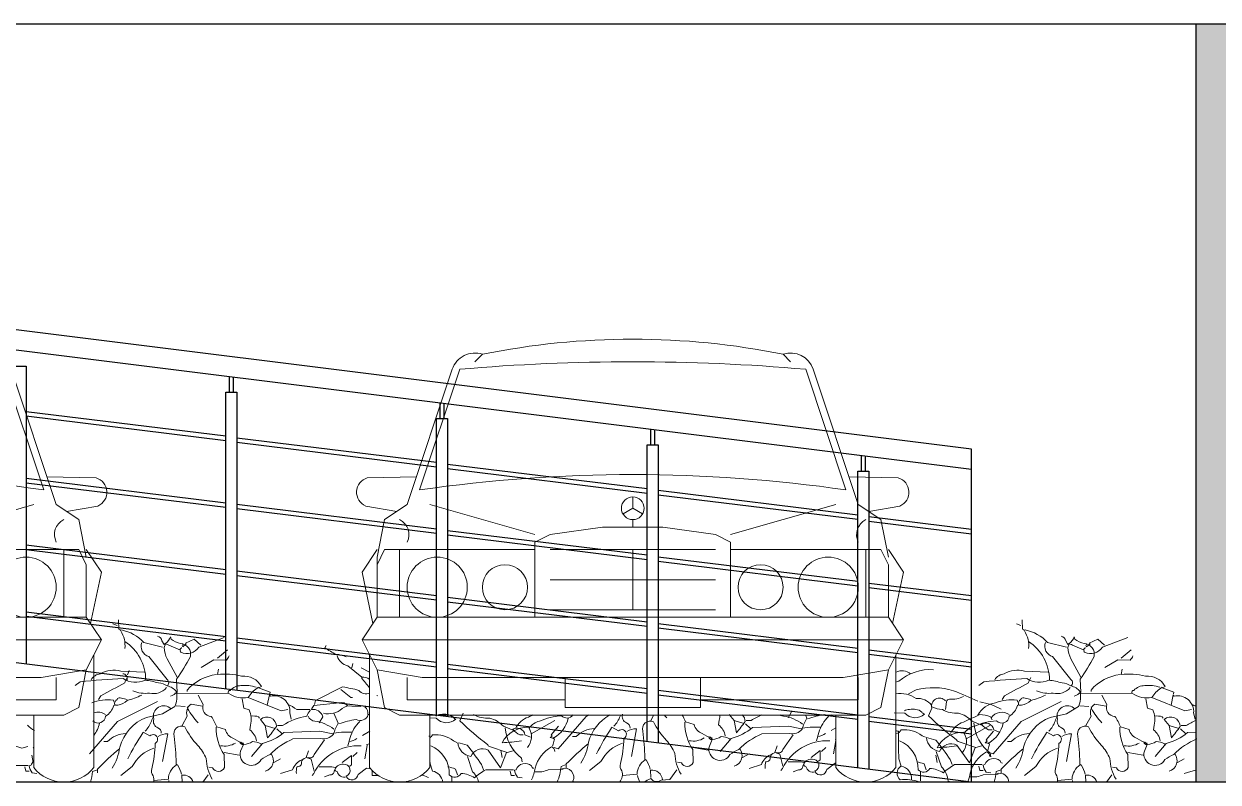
# Model space of a CAD drawing. Header units: millimetres. Extents: x 922141 to 965068, y 34629 to 256118.
# Drawn here: x 938234 to 941461, y 242227 to 244277 of the extents above; entities that cross this region are included whole.
import ezdxf

# ---------------------------------------------------------------- set-up
doc = ezdxf.new("R2010")
doc.units = ezdxf.units.MM
for name, color, linetype, lineweight in [('MCA__ LANDSCAPE', 136, 'Continuous', 5), ('MCA__ MURI ESISTENTI SEZIONATI', 30, 'Continuous', 30), ('MCA__ SCALE', 154, 'Continuous', 18)]:
    doc.layers.add(name, color=color, linetype=linetype, lineweight=lineweight)
doc.layers.add('MCA__ PISCINA ELEV.', color=91, linetype='Continuous')

# ---------------------------------------------------------------- blocks, each defined once
blk = doc.blocks.new('HJ')
at = {"layer": 'MCA__ SCALE'}
for p, q in [((637940.5, 350500), (637927.8, 350487.3)), ((638448.5, 350500), (638461.2, 350487.3)), ((637813.5, 350246), (637889.7, 350474.6)), ((637902.4, 350474.6), (637834.5, 350270.8)), ((638486.6, 350474.6), (638554.6, 350270.8)), ((638575.5, 350246), (638499.3, 350474.6)), ((637746.2, 350291.1), (637829.2, 350293)), ((638642.9, 350291.1), (638559.9, 350293)), ((638194.5, 350239.7), (638194.5, 350258.7)), ((637775.4, 350220.6), (637813.5, 350246)), ((638029.4, 350195.2), (637851.6, 350246)), ((638194.5, 350239.7), (638178.1, 350230.2)), ((638194.5, 350239.7), (638211, 350230.2)), ((638359.6, 350195.2), (638537.4, 350246)), ((638613.6, 350220.6), (638575.5, 350246)), ((637762.7, 350157.1), (637775.4, 350220.6)), ((638194.5, 350207.9), (638194.5, 350220.6)), ((638626.3, 350157.1), (638613.6, 350220.6)), ((638029.4, 350182.5), (638054.8, 350195.2)), ((638054.8, 350195.2), (638143.7, 350207.9)), ((638143.7, 350207.9), (638194.5, 350207.9)), ((638245.3, 350207.9), (638194.5, 350207.9)), ((638334.2, 350195.2), (638245.3, 350207.9)), ((638359.6, 350182.5), (638334.2, 350195.2)), ((638029.4, 350055.5), (638029.4, 350182.5)), ((638359.6, 350055.5), (638359.6, 350182.5)), ((637762.7, 350169.8), (637737.3, 350131.7)), ((637775.4, 350169.8), (637762.7, 350144.4)), ((637762.7, 350055.5), (637762.7, 350157.1)), ((637775.4, 350169.8), (638029.4, 350169.8)), ((637800.8, 350169.8), (637800.8, 350055.5)), ((638054.8, 350169.8), (638194.5, 350169.8)), ((638334.2, 350169.8), (638194.5, 350169.8)), ((638194.5, 350068.2), (638194.5, 350169.8)), ((638613.6, 350169.8), (638359.6, 350169.8)), ((638588.2, 350169.8), (638588.2, 350055.5)), ((638613.6, 350169.8), (638626.3, 350144.4)), ((638626.3, 350169.8), (638651.7, 350131.7)), ((637762.7, 350055.5), (637762.7, 350144.4)), ((638626.3, 350055.5), (638626.3, 350144.4)), ((637737.3, 350131.7), (637755.6, 350044.9)), ((638054.8, 350119), (638194.5, 350119)), ((638334.2, 350119), (638194.5, 350119)), ((638651.7, 350131.7), (638633.5, 350044.9)), ((637737.3, 350017.4), (637762.7, 350055.5)), ((637762.7, 350055.5), (638194.5, 350055.5)), ((638054.8, 350068.2), (638194.5, 350068.2)), ((638334.2, 350068.2), (638194.5, 350068.2)), ((638626.3, 350055.5), (638194.5, 350055.5)), ((638651.7, 350017.4), (638626.3, 350055.5)), ((637737.3, 350017.4), (638194.5, 350017.4)), ((637737.3, 350017.4), (637762.7, 349966.6)), ((638651.7, 350017.4), (638194.5, 350017.4)), ((638651.7, 350017.4), (638626.3, 349966.6)), ((637750, 349992), (637750, 349801.5)), ((638639, 349992), (638639, 349801.5)), ((637762.7, 349966.6), (637838.9, 349953.9)), ((637762.7, 349966.6), (637775.4, 349903.1)), ((637813.5, 349915.8), (637813.5, 349953.9)), ((637838.9, 349953.9), (638194.5, 349953.9)), ((638080.2, 349953.9), (638080.2, 349903.1)), ((638550.1, 349953.9), (638194.5, 349953.9)), ((638308.8, 349953.9), (638308.8, 349903.1)), ((638626.3, 349966.6), (638550.1, 349953.9)), ((638575.5, 349915.8), (638575.5, 349953.9)), ((638626.3, 349966.6), (638613.6, 349903.1)), ((638080.2, 349915.8), (637813.5, 349915.8)), ((638308.8, 349915.8), (638575.5, 349915.8)), ((637775.4, 349903.1), (637800.8, 349890.4)), ((638308.8, 349903.1), (638080.2, 349903.1)), ((638613.6, 349903.1), (638588.2, 349890.4)), ((637800.8, 349890.4), (638194.5, 349890.4)), ((637851.6, 349801.5), (637851.6, 349890.4)), ((638588.2, 349890.4), (638194.5, 349890.4)), ((638537.4, 349801.5), (638537.4, 349890.4))]:
    blk.add_line(p, q, dxfattribs=at)
for points in [[(637796, 350234.4), (637743.4, 350243.5, -0.702458), (637746.2, 350291.1)], [(638593.1, 350234.4), (638645.7, 350243.5, 0.702458), (638642.9, 350291.1)]]:
    blk.add_lwpolyline(points, format="xyb", dxfattribs=at)
for centre, radius in [((638194.5, 350239.7), 19.1), ((637864.3, 350106.3), 50.8), ((638524.7, 350106.3), 50.8), ((637978.6, 350106.3), 38.1), ((638410.4, 350106.3), 38.1)]:
    blk.add_circle(centre, radius, dxfattribs=at)
for centre, radius, start, end in [((638194.5, 349242.7), 1282.7, 78.5788, 101.4212), ((637927.8, 350461.9), 40.2, 71.5651, 161.5651), ((638461.2, 350461.9), 40.2, 18.4349, 108.4349), ((638194.5, 347121.8), 3365.5, 85.0209, 94.9791), ((638194.5, 347794.9), 2501.9, 81.7259, 98.2741), ((637788.1, 350195.2), 28.4, 333.4349, 63.4349), ((638600.9, 350195.2), 28.4, 116.5651, 206.5651), ((637800.8, 349841.8), 64.8, 218.4047, 321.5953), ((638588.2, 349841.8), 64.8, 218.4047, 321.5953)]:
    blk.add_arc(centre, radius, start, end, dxfattribs=at)

msp = doc.modelspace()

# ---------------------------------------------------------------- hatches: boundary and pattern name
at = {"layer": 'MCA__ LANDSCAPE'}
h = msp.add_hatch(color=256, dxfattribs=at)
h.dxf.hatch_style = 1
h.paths.add_polyline_path([(935237.45, 242227.14), (935237.45, 244277.14), (935067.45, 244277.14), (935067.45, 242227.14)])
h.paths.add_polyline_path([(941571.72, 242227.14), (941571.72, 244277.14), (941401.72, 244277.14), (941401.72, 242227.14)])

# ---------------------------------------------------------------- linework, layer by layer
for points in [[(938473.78, 242655.01), (938485.65, 242650.44)], [(940916.08, 242655.01), (940927.94, 242650.44)], [(938659.03, 242589.3), (938655.38, 242585.65)], [(938659.03, 242589.3), (938660.86, 242590.22), (938659.03, 242590.22), (938659.03, 242589.3)], [(938784.05, 242584.74), (938756.67, 242561.93)], [(941101.32, 242589.3), (941097.67, 242585.65)], [(941101.32, 242589.3), (941103.15, 242590.22), (941101.32, 242590.22), (941101.32, 242589.3)], [(941226.34, 242584.74), (941198.97, 242561.93)], [(939122.61, 242548.24), (939119.87, 242536.37)], [(938518.5, 242529.07), (938513.94, 242517.21)], [(939168.14, 242524.18), (939145.42, 242536.37)], [(939090.67, 242477.97), (939117.13, 242456.07), (939121.69, 242456.07)], [(938595.15, 242445.12), (938486.56, 242391.28), (938410.82, 242303.68)], [(939187.4, 242461.55), (939190.13, 242460.63)], [(941037.44, 242445.12), (940928.85, 242391.28), (940853.11, 242303.68), (940842.16, 242307.33)], [(938645.34, 242433.26), (938669.98, 242431.43)], [(940308.1, 242417.62), (940308.1, 242417.62), (940298.98, 242401.2)], [(941087.63, 242433.26), (941112.27, 242431.43)], [(938886.26, 242380.33), (938912.72, 242372.12)], [(939604.53, 242357.4), (939668.41, 242393.9)], [(939760.98, 242408.67), (939753.27, 242404.85), (939677.53, 242317.24), (939666.58, 242320.89)], [(939936.4, 242408.67), (939928.48, 242393.9)], [(940140.19, 242410.32), (940152.97, 242393.9)], [(940152.97, 242393.9), (940179.43, 242385.68)], [(940184, 242384.77), (940197.68, 242372)], [(940780.11, 242343.83), (940843.98, 242380.33)], [(941328.55, 242380.33), (941355.01, 242372.12)], [(938917.28, 242371.2), (938930.97, 242358.43)], [(939169.15, 242364.82), (939149.07, 242352.95)], [(940427.98, 242373.73), (940415.78, 242366.52)], [(941359.57, 242371.2), (941373.26, 242358.43)], [(940041.64, 242320.89), (940082.7, 242313.59)], [(940263.39, 242307.2), (940269.77, 242325.46)], [(940401.18, 242320.89), (940389.32, 242309.94)], [(938255.68, 242300.03), (938259.34, 242279.95)], [(938774.92, 242307.33), (938815.99, 242300.03)], [(938927.32, 242289.99), (938909.07, 242279.95)], [(938996.67, 242293.64), (939003.06, 242311.89)], [(939094.32, 242279.95), (939118.95, 242299.11), (939118.95, 242273.56), (939114.39, 242269.91)], [(939134.47, 242307.33), (939122.61, 242296.37)], [(939522.4, 242313.59), (939526.05, 242293.52)], [(940194.03, 242303.55), (940175.78, 242293.52)], [(940361.03, 242293.52), (940385.67, 242312.68), (940385.67, 242287.13), (940381.11, 242283.48)], [(940697.98, 242300.03), (940701.63, 242279.95)], [(941217.22, 242307.33), (941258.28, 242300.03)], [(941369.61, 242289.99), (941351.36, 242279.95)], [(938236.25, 242268.88), (938238.99, 242257.01), (938248.11, 242257.01)], [(939174.62, 242259.87), (939174.62, 242245.27), (939190.83, 242245.27)], [(939547.85, 242257.14), (939550.59, 242245.27), (939559.72, 242245.27)], [(940656.7, 242255.19), (940656.7, 242230.55)], [(940814.57, 242270.7), (940817.3, 242258.84), (940826.43, 242258.84)], [(941402.46, 242260.79), (941369.61, 242250.75)], [(938717.58, 242227.14), (938732.03, 242247.1)], [(939389.98, 242241.62), (939389.98, 242227.14)], [(941159.88, 242227.14), (941174.33, 242247.1)]]:
    msp.add_lwpolyline(points, dxfattribs=at)
for points in [[(938489.3, 242665.96), (938490.21, 242640.41, -0.3123627), (938495.68, 242635.84, -0.1752014), (938506.64, 242588.39)], [(938497.51, 242638.58, -0.1622772), (938557.74, 242604.82), (938608.84, 242592.04)], [(940931.59, 242665.96), (940932.5, 242640.41, -0.3123627), (940937.98, 242635.84, -0.1752014), (940948.93, 242588.39)], [(940939.8, 242638.58, -0.1622772), (941000.03, 242604.82), (941051.13, 242592.04)], [(938506.64, 242607.55, -0.2471313), (938563.21, 242503.52)], [(938620.7, 242487.1, 0.5274506), (938620.7, 242504.44), (938571.43, 242566.49, -0.4206238), (938552.26, 242604.82)], [(938595.15, 242622.15, -0.261322), (938607.02, 242609.38), (938612.49, 242599.34), (938616.14, 242601.17), (938612.49, 242591.13, 0.0682983), (938620.7, 242560.1), (938648.08, 242510.82)], [(938629.83, 242459.72, 0.1056671), (938648.08, 242470.67), (938646.26, 242505.35, 0.0345001), (938683.67, 242566.49, 0.4617767), (938657.21, 242602.08, -0.115448), (938631.65, 242613.94), (938629.83, 242620.33, -0.1925812), (938616.14, 242602.08), (938612.49, 242601.17, -0.1322479), (938625.27, 242597.52), (938657.21, 242583.83, 0.4890747), (938658.12, 242578.35, 0.3825531), (938706.48, 242592.04), (938774.92, 242618.5)], [(938664.51, 242599.34, 0.7207489), (938663.59, 242592.95), (938672.72, 242601.17), (938670.89, 242602.99), (938693.71, 242613.94), (938711.96, 242597.52)], [(940948.93, 242607.55, -0.2471313), (941005.51, 242503.52)], [(941063, 242487.1, 0.5274506), (941063, 242504.44), (941013.72, 242566.49, -0.4206238), (940994.55, 242604.82)], [(941037.44, 242622.15, -0.261322), (941049.31, 242609.38), (941054.78, 242599.34), (941058.43, 242601.17), (941054.78, 242591.13, 0.0682983), (941063, 242560.1), (941090.37, 242510.82)], [(941072.12, 242459.72, 0.1056671), (941090.37, 242470.67), (941088.55, 242505.35, 0.0345001), (941125.96, 242566.49, 0.4617767), (941099.5, 242602.08, -0.115448), (941073.95, 242613.94), (941072.12, 242620.33, -0.1925812), (941058.43, 242602.08), (941054.78, 242601.17, -0.1322479), (941067.56, 242597.52), (941099.5, 242583.83, 0.4890747), (941100.41, 242578.35, 0.3825531), (941148.78, 242592.04), (941217.22, 242618.5)], [(941106.8, 242599.34, 0.7207489), (941105.89, 242592.95), (941115.01, 242601.17), (941113.19, 242602.99), (941136, 242613.94), (941154.25, 242597.52)], [(939050.51, 242596.6), (939046.86, 242590.22, 0.0180817), (939077.89, 242571.96, -0.1419373), (939104.35, 242565.58)], [(938788.61, 242568.31, -0.0784607), (938781.31, 242556.45), (938747.55, 242557.36), (938712.87, 242537.29)], [(939080.63, 242568.31, 0.2676239), (939108.92, 242541.85), (939147.24, 242510.82, -0.187266), (939168.14, 242505.01, -0.187266)], [(941230.9, 242568.31, -0.0784607), (941223.6, 242556.45), (941189.84, 242557.36), (941155.16, 242537.29)], [(938415.38, 242503.52, -0.2497864), (938440.93, 242519.95, -0.1966248), (938495.68, 242527.25), (938559.56, 242524.51)], [(938513.02, 242509.91, 0.0990143), (938506.64, 242495.31, 0.0058594), (938441.84, 242460.63), (938435.46, 242450.6)], [(938501.16, 242519.95, -0.4671478), (938513.02, 242505.35), (938513.02, 242501.7)], [(938753.94, 242518.12, 0.1824646), (938675.46, 242476.15), (938675.46, 242472.5)], [(938759.41, 242532.72), (938756.67, 242518.12, -0.0987091), (938822.38, 242513.56, -0.3030243), (938876.22, 242485.27), (938868, 242481.62), (938899.03, 242470.67), (938898.12, 242466.11)], [(939146.33, 242509, 0.014824), (939168.14, 242482.51)], [(940590.54, 242497.68, -0.0569105), (940598.29, 242499.75, -0.2032166), (940692.28, 242530.78)], [(940630.23, 242519.83, 0.3009949), (940590.99, 242524.39, 0.00145), (940590.54, 242524.48, 0.00145)], [(940857.67, 242503.52, -0.2497864), (940883.22, 242519.95, -0.1966248), (940937.98, 242527.25), (941001.86, 242524.51)], [(940955.32, 242509.91, 0.0990143), (940948.93, 242495.31, 0.0058594), (940884.14, 242460.63), (940877.75, 242450.6)], [(941196.23, 242518.12, 0.1824646), (941117.75, 242476.15), (941117.75, 242472.5)], [(941201.7, 242532.72), (941198.97, 242518.12, -0.0987091), (941264.67, 242513.56, -0.3030243), (941318.51, 242485.27), (941310.3, 242481.62), (941341.32, 242470.67), (941340.41, 242466.11)], [(938471.96, 242264.44, 0.111557), (938492.95, 242321.93, -0.232605), (938565.04, 242402.23), (938608.84, 242411.36), (938641.69, 242431.43, 0.1525421), (938646.26, 242471.58, 0.1848602), (938620.7, 242487.1, 0.1732025), (938597.89, 242495.31, 0.0480804), (938561.39, 242502.61, -0.2611694), (938502.07, 242507.17, 0.0187531), (938386.18, 242498.05), (938372.49, 242488.01)], [(938618.88, 242482.53, -0.2890167), (938573.25, 242467.93, -0.1428528), (938528.54, 242474.32)], [(938785.88, 242467.93, -0.5351715), (938791.35, 242475.23, -0.2115326), (938820.55, 242488.01, -0.1121979), (938861.62, 242483.45)], [(938868, 242483.45, 0.1217194), (938842.45, 242459.72), (938839.72, 242456.07)], [(939168.14, 242467.99, -0.3370421), (939139.03, 242475.23, 0.0316772), (939095.23, 242484.36), (939022.22, 242447.86), (939019.49, 242436.91)], [(940811.83, 242445.91, 0.0218048), (940746.12, 242474.2, 0.1348114), (940644.83, 242476.94), (940624.76, 242465.99)], [(940914.25, 242264.44, 0.111557), (940935.24, 242321.93, -0.232605), (941007.33, 242402.23), (941051.13, 242411.36), (941083.98, 242431.43, 0.1525421), (941088.55, 242471.58, 0.1848602), (941063, 242487.1, 0.1732025), (941040.18, 242495.31, 0.0480804), (941003.68, 242502.61, -0.2611694), (940944.36, 242507.17, 0.0187531), (940828.47, 242498.05), (940814.78, 242488.01)], [(941061.17, 242482.53, -0.2890167), (941015.54, 242467.93, -0.1428528), (940970.83, 242474.32)], [(941228.17, 242467.93, -0.5351715), (941233.64, 242475.23, -0.2115326), (941262.84, 242488.01, -0.1121979), (941303.91, 242483.45)], [(941310.3, 242483.45, 0.1217194), (941284.74, 242459.72), (941282.01, 242456.07)], [(938417.21, 242441.47, -0.1194763), (938475.61, 242448.77), (938477.43, 242443.3)], [(938419.94, 242393.11, 0.6568146), (938454.62, 242405.88, 0.1990967), (938476.52, 242434.17), (938479.26, 242435.99, -0.3152161), (938485.65, 242450.6, -0.40065), (938493.86, 242455.16), (938513.02, 242450.6)], [(938552.26, 242462.46, -0.0484467), (938513.02, 242447.86, -0.1457672), (938487.47, 242435.08), (938481.08, 242435.08)], [(938641.69, 242467.93), (938787.7, 242467.02, 0.1987152), (938839.72, 242456.07), (938929.15, 242419.57), (938947.4, 242423.22)], [(938704.66, 242462.46), (938718.35, 242436.91, 0.5120087), (938740.25, 242404.97, -0.0634918), (938754.85, 242376.68), (938778.57, 242369.38, 0.2579193), (938800.48, 242344.74, 0.0434875), (938825.11, 242332.88), (938826.94, 242332.88)], [(938823.29, 242452.42), (938827.85, 242426.87), (938842.45, 242422.31, -0.1827087), (938846.1, 242381.24), (938844.28, 242368.47, -0.2003021), (938862.53, 242338.35)], [(938891.73, 242435.08), (938897.21, 242463.37), (938899.94, 242459.72, -0.5014954), (938952.87, 242414.09), (938956.52, 242397.67)], [(940686.81, 242434.96, 0.2732697), (940644.83, 242453.21, 0.1915576), (940590.54, 242466.19, 0.1915576)], [(940724.22, 242446.82, 0.804245), (940687.72, 242426.75), (940678.6, 242406.67, 0.0387115), (940754.34, 242341.88, 0.4141998), (940758.9, 242337.32), (940806.35, 242320.89), (940822.78, 242325.46)], [(940773.5, 242458.69, -0.1379395), (940735.17, 242451.39, 0.4141998), (940726.96, 242444.09), (940724.22, 242423.1)], [(940770.07, 242307.33, 0.3323517), (940774.63, 242359.34, -0.1856689), (940802.92, 242378.5, -0.0835571), (940862.24, 242393.11, 0.6568146), (940896.91, 242405.88, 0.1990967), (940918.81, 242434.17), (940921.55, 242435.99, -0.3152161), (940927.94, 242450.6, -0.40065), (940936.15, 242455.16), (940955.32, 242450.6)], [(940812.05, 242408.62, -0.246109), (940859.5, 242441.47, -0.1194763), (940917.9, 242448.77), (940919.73, 242443.3)], [(940817.3, 242444.09, -0.0898438), (940874.79, 242424.01)], [(940994.55, 242462.46, -0.0484467), (940955.32, 242447.86, -0.1457672), (940929.76, 242435.08), (940923.38, 242435.08)], [(941083.98, 242467.93), (941229.99, 242467.02, 0.1987152), (941282.01, 242456.07), (941371.44, 242419.57), (941389.69, 242423.22)], [(941146.95, 242462.46), (941160.64, 242436.91, 0.5120087), (941182.54, 242404.97, -0.0634918), (941197.14, 242376.68), (941220.87, 242369.38, 0.2579193), (941242.77, 242344.74, 0.0434875), (941267.41, 242332.88), (941269.23, 242332.88)], [(941265.58, 242452.42), (941270.14, 242426.87), (941284.74, 242422.31, -0.1827087), (941288.39, 242381.24), (941286.57, 242368.47, -0.2003021), (941304.82, 242338.35)], [(941334.02, 242435.08), (941339.5, 242463.37), (941342.24, 242459.72, -0.5014954), (941395.16, 242414.09), (941398.81, 242397.67)], [(938422.91, 242414.46, -0.2432646), (938454.62, 242409.53)], [(938631.65, 242425.04, 0.7948151), (938585.11, 242397.67, 0.4141998), (938596.07, 242373.94, -0.3333282), (938605.19, 242359.34)], [(938716.52, 242432.34), (938685.49, 242437.82, 0.3482056), (938675.46, 242405.88), (938661.77, 242380.33)], [(938704.66, 242387.63, -0.054718), (938676.37, 242425.96, 0.2360535), (938675.46, 242430.52)], [(939071.5, 242413.18), (939083.37, 242386.72, 0.0710602), (939070.59, 242356.6, -0.2756958), (939035.91, 242344.74), (938961.08, 242343.83, 0.1013489), (938899.03, 242301.85, 0.0622559), (938875.3, 242288.16, -0.9042969), (938819.64, 242310.98), (938826.94, 242329.23, -0.3826294), (938817.81, 242334.7), (938820.55, 242335.61), (938827.85, 242329.23, 0.1407928), (938851.58, 242336.53, -0.0847473), (938874.39, 242331.05), (938876.22, 242329.23)], [(938947.4, 242437.82, -0.0558472), (938971.12, 242423.22), (939006.71, 242423.22), (939007.62, 242420.48, 0.0901642), (938998.5, 242405.88, 0.0966492), (938932.8, 242380.33), (938919.11, 242380.33)], [(939108, 242433.26, 0.3569489), (939087.02, 242441.47), (939017.66, 242434.17, 0.1204376), (939011.27, 242423.22, -0.3954468), (939041.39, 242404.06), (939032.26, 242387.63)], [(939043.21, 242413.18, 0.2360535), (939094.32, 242425.96, -0.2360535), (939119.87, 242432.34), (939144.51, 242431.43)], [(939163.67, 242409.53, 0.2539215), (939155.46, 242430.52)], [(939330.7, 242400.95), (939348, 242400.41, 0.4292603), (939400.93, 242397.67, -0.1622772), (939393.63, 242403.14, 0.2413788), (939360.78, 242409.53, 0.2360535), (939347.09, 242405.88)], [(939421.01, 242413.18), (939421.01, 242413.18), (939411.88, 242393.11, 0.0387115), (939487.62, 242328.31, 0.4141998), (939492.19, 242323.75), (939539.64, 242307.33), (939556.07, 242311.89)], [(939851.83, 242411.24, 0.4141998), (939862.78, 242387.51, -0.3333282), (939871.9, 242372.91)], [(940585.52, 242414.89), (940614.72, 242413.97, 0.4292603), (940667.65, 242411.24, -0.1622772), (940660.35, 242416.71, 0.2413788), (940627.49, 242423.1, 0.2360535), (940613.81, 242419.45)], [(940687.72, 242430.4, 0.0843658), (940716.01, 242423.1, 0.1598969), (940759.81, 242413.97, -0.1177368), (940796.31, 242392.07), (940820.04, 242382.03, -0.5797119), (940854.72, 242368.35), (940869.32, 242361.96)], [(940847.63, 242401.32, -0.4208069), (940896.91, 242409.53)], [(941073.95, 242425.04, 0.7948151), (941027.41, 242397.67, 0.4141998), (941038.36, 242373.94, -0.3333282), (941047.48, 242359.34)], [(941158.81, 242432.34), (941127.79, 242437.82, 0.3482056), (941117.75, 242405.88), (941104.06, 242380.33)], [(941146.95, 242387.63, -0.054718), (941118.66, 242425.96, 0.2360535), (941117.75, 242430.52)], [(941389.69, 242437.82, -0.0273488), (941401.72, 242431.33)], [(938102.02, 242408.67), (938100.28, 242404.85, 0.0387115), (938176.02, 242340.06, 0.4141998), (938180.58, 242335.49), (938228.03, 242319.07), (938244.46, 242323.63)], [(938243.55, 242381.12, 0.0832214), (938262.71, 242366.52)], [(938438.19, 242386.72, -0.1148333), (938422.91, 242353.56)], [(938585.11, 242405.88, 0.0803528), (938578.73, 242392.19, -0.1015015), (938561.39, 242364.82)], [(938742.99, 242235.23, -0.1340027), (938726.56, 242290.9, 0.0796661), (938703.75, 242326.49, -0.0824585), (938669.07, 242376.68, 0.6646118), (938639.87, 242351.13, -0.0280609), (938645.34, 242279.04, 0.4141998), (938647.17, 242273.56), (938648.99, 242273.56, -0.075592), (938659.94, 242248.92)], [(938847.93, 242405.88, -0.0901642), (938868, 242404.06), (938870.74, 242400.41)], [(938886.26, 242380.33), (938892.64, 242346.57, 0.0087585), (938916.37, 242377.59, 0.6381378), (938873.48, 242396.76), (938886.26, 242380.33)], [(939002.15, 242405.88, 0.3204498), (939020.4, 242392.19, -0.1269379), (939071.5, 242370.29)], [(939085.19, 242384.89, -0.0325623), (939131.73, 242396.76, 0.473877), (939164.58, 242409.53, -0.0422913), (939168.14, 242410.31, -0.0422913)], [(939141.77, 242391.28, 0.1204376), (939115.3, 242347.48), (939108.92, 242325.58)], [(939449.3, 242409.53), (939449.3, 242409.53, 0.1598969), (939493.1, 242400.41, -0.1177368), (939529.6, 242378.5), (939553.33, 242368.47, -0.5797119), (939588, 242354.78), (939602.61, 242348.39)], [(939562.55, 242372, -0.1954346), (939597.23, 242403.02, -0.0030243), (939609.28, 242408.67, -0.0030243)], [(939594.49, 242320.89, 0.3323517), (939599.05, 242372.91, -0.1856689), (939627.34, 242392.07, -0.0835571), (939686.66, 242406.67, 0.4671448), (939717.48, 242408.67, 0.4671448)], [(939704.91, 242400.28, -0.216507), (939665.67, 242346.44), (939662.93, 242346.44), (939664.76, 242347.36), (939664.76, 242346.44)], [(939738.67, 242278, 0.111557), (939759.66, 242335.49, -0.1974684), (939816.97, 242408.67, -0.1974684)], [(939846.37, 242408.67, 0.0161479), (939845.44, 242405.76, -0.1015015), (939828.1, 242378.38)], [(940009.7, 242248.8, -0.1340027), (939993.27, 242304.47, 0.0796661), (939970.46, 242340.06, -0.0824585), (939935.78, 242390.25, 0.6646118), (939906.58, 242364.7, -0.0280609), (939912.06, 242292.6, 0.4141998), (939913.88, 242287.13), (939915.71, 242287.13, -0.075592), (939926.66, 242262.49)], [(939971.37, 242401.2, -0.0114085), (939964.79, 242408.67)], [(940019.74, 242389.33, 0.149765), (940041.64, 242315.42), (940042.55, 242279.83, -0.6003723), (940010.61, 242278.92), (940000.57, 242280.74)], [(940013.11, 242408.67, -0.0403324), (940021.56, 242390.25), (940045.29, 242382.95, 0.2579193), (940067.19, 242358.31, 0.0434875), (940091.83, 242346.44), (940093.65, 242346.44)], [(940346.32, 242408.67), (940350.08, 242400.28, 0.0710602), (940337.3, 242370.17, -0.2756958), (940302.63, 242358.31), (940227.8, 242357.4, 0.1013489), (940165.74, 242315.42, 0.0622559), (940142.02, 242301.73, -0.9042969), (940086.35, 242324.54), (940093.65, 242342.79, -0.3826294), (940084.53, 242348.27), (940087.27, 242349.18), (940094.57, 242342.79, 0.1407928), (940118.29, 242350.09, -0.0847473), (940141.11, 242344.62), (940142.93, 242342.79)], [(940114.94, 242408.67, -0.0603582), (940112.82, 242394.81), (940110.99, 242382.03, -0.2003021), (940129.24, 242351.92)], [(940152.97, 242393.9), (940159.36, 242360.13, 0.0087585), (940183.08, 242391.16, 0.189193), (940175.91, 242408.67, 0.189193)], [(940228.17, 242408.67, 0.0438861), (940199.51, 242393.9), (940185.82, 242393.9)], [(940277.28, 242408.67, 0.1329701), (940287.11, 242405.76, -0.1269379), (940338.22, 242383.86)], [(940351.9, 242398.46, -0.0325623), (940398.44, 242410.32, 0.2164422), (940417.2, 242408.67, 0.2164422)], [(940408.48, 242404.85, 0.1204376), (940382.02, 242361.05), (940375.63, 242339.14)], [(940738.13, 242358.43, -0.1954346), (940772.81, 242389.45, -0.0111389), (940817.52, 242409.53, -0.068222), (940845.81, 242404.06), (940850.37, 242395.84)], [(940800.88, 242387.51, 0.2085114), (940845.59, 242305.38), (940847.42, 242295.34)], [(940821.87, 242382.95, 0.0832214), (940841.03, 242368.35), (940850.16, 242368.35)], [(940880.49, 242386.72, -0.216507), (940841.25, 242332.88), (940838.51, 242332.88), (940840.33, 242333.79), (940840.33, 242332.88)], [(941027.41, 242405.88, 0.0803528), (941021.02, 242392.19, -0.1015015), (941003.68, 242364.82)], [(941185.28, 242235.23, -0.1340027), (941168.85, 242290.9, 0.0796661), (941146.04, 242326.49, -0.0824585), (941111.36, 242376.68, 0.6646118), (941082.16, 242351.13, -0.0280609), (941087.63, 242279.04, 0.4141998), (941089.46, 242273.56), (941091.28, 242273.56, -0.075592), (941102.24, 242248.92)], [(941290.22, 242405.88, -0.0901642), (941310.3, 242404.06), (941313.03, 242400.41)], [(941328.55, 242380.33), (941334.93, 242346.57, 0.0087585), (941358.66, 242377.59, 0.6381378), (941315.77, 242396.76), (941328.55, 242380.33)], [(941401.72, 242394.26, 0.0408959), (941375.09, 242380.33), (941361.4, 242380.33)], [(938509.37, 242358.43, 0.2059326), (938460.1, 242336.53), (938450.06, 242336.53)], [(938514.85, 242289.99, -0.0309753), (938555, 242360.25), (938555.91, 242362.08), (938574.16, 242352.04, -1.1487732), (938588.76, 242331.96, -0.0506744), (938579.64, 242263.52, 0.2844696), (938583.29, 242244.36, -0.1357773), (938583.88, 242227.14, -0.1357773)], [(938596.98, 242350.22, -0.1712799), (938622.53, 242357.52), (938608.84, 242282.69)], [(938753.02, 242375.77, 0.149765), (938774.92, 242301.85), (938775.84, 242266.26, -0.6003723), (938743.9, 242265.35), (938733.86, 242267.17)], [(939119.87, 242362.08, 0.0642395), (939064.2, 242358.43), (939033.18, 242364.82), (938936.45, 242361.17, -0.1074982), (938878.95, 242331.96), (938848.84, 242296.37)], [(939327.93, 242351.13), (939330.67, 242351.13, 0.0119019), (939331.58, 242276.3), (939337.97, 242257.14, -0.3128456), (939365.95, 242227.14, -0.3128456)], [(939330.62, 242347.11, 0.1738555), (939337.97, 242354.78, -0.2089844), (939394.54, 242338.35), (939403.67, 242334.7)], [(939578.98, 242339.14, -0.0341034), (939526.05, 242333.67, -0.2858734), (939598.14, 242375.65)], [(939534.16, 242373.94, 0.2085114), (939578.88, 242291.81), (939580.7, 242281.77)], [(939555.15, 242369.38, 0.0832214), (939574.32, 242354.78), (939583.44, 242354.78)], [(939678.44, 242378.38), (939658.37, 242354.66), (939661.11, 242351.01), (939656.54, 242347.36, -0.0569458), (939667.49, 242343.71, -0.1088562), (939663.84, 242330.02), (939662.02, 242324.54)], [(939776.09, 242372, 0.2059326), (939726.81, 242350.09), (939716.77, 242350.09)], [(939781.56, 242303.55, -0.0309753), (939821.71, 242373.82), (939822.63, 242375.65), (939840.88, 242365.61, -1.1487732), (939855.48, 242345.53, -0.0506744), (939846.35, 242277.09, 0.2844696), (939850, 242257.93, -0.2596596), (939843.65, 242227.14, -0.2596596)], [(939863.69, 242363.78, -0.1712799), (939889.24, 242371.08), (939875.55, 242296.25)], [(940072.66, 242346.44, -0.184021), (940031.6, 242339.14)], [(940386.58, 242375.65, 0.0642395), (940330.92, 242372), (940299.89, 242378.38), (940203.16, 242374.73, -0.1074982), (940145.67, 242345.53), (940115.55, 242309.94)], [(940267.95, 242306.29), (940268.86, 242305.38), (940268.86, 242307.2, 0.4490509), (940285.29, 242315.42), (940312.66, 242354.66)], [(940379.28, 242350.09, 0.0990143), (940400.27, 242358.31)], [(940590.54, 242359.02, 0.2922576), (940604.68, 242368.35, -0.2089844), (940661.26, 242351.92), (940670.38, 242348.27)], [(940590.54, 242365.35, 0.0188392), (940591.9, 242365.61), (940594.64, 242364.7), (940597.38, 242364.7, 0.0119019), (940598.29, 242289.87), (940604.68, 242270.7, -0.370575), (940632.97, 242233.29)], [(940804.53, 242320.89), (940789.01, 242278.92), (940755.25, 242327.28, 0.4294586), (940708.71, 242309.94, -0.3504791), (940673.12, 242347.36, -0.0168915), (940698.67, 242340.97, -0.0226135), (940737, 242288.04), (940742.47, 242274.35)], [(940754.55, 242325.58, -0.0341034), (940701.63, 242320.1, -0.2858734), (940773.72, 242362.08)], [(940854.02, 242364.82), (940833.95, 242341.09), (940836.68, 242337.44), (940832.12, 242333.79, -0.0569458), (940843.07, 242330.14, -0.1088562), (940839.42, 242316.45), (940837.6, 242310.98)], [(940951.66, 242358.43, 0.2059326), (940902.39, 242336.53), (940892.35, 242336.53)], [(940957.14, 242289.99, -0.0309753), (940997.29, 242360.25), (940998.2, 242362.08), (941016.46, 242352.04, -1.1487732), (941031.06, 242331.96, -0.0506744), (941021.93, 242263.52, 0.2844696), (941025.58, 242244.36, -0.1357773), (941026.18, 242227.14, -0.1357773)], [(941039.27, 242350.22, -0.1712799), (941064.82, 242357.52), (941051.13, 242282.69)], [(941195.32, 242375.77, 0.149765), (941217.22, 242301.85), (941218.13, 242266.26, -0.6003723), (941186.19, 242265.35), (941176.15, 242267.17)], [(941401.72, 242362.03), (941378.74, 242361.17, -0.1074982), (941321.25, 242331.96), (941291.13, 242296.37)], [(938021.8, 242337.32, -0.3104553), (938071.99, 242258.84, 0.5112305), (938103.93, 242262.49, -0.113205), (938140.43, 242250.63, -0.0652466), (938170.54, 242272.53), (938245.37, 242272.53)], [(938260.35, 242320.14, -0.000648), (938259.34, 242320.1, -0.0066843), (938260.35, 242321.95, -0.0066843)], [(938492.03, 242317.36, 0.0230103), (938432.72, 242262.61), (938432.72, 242252.57)], [(938585.11, 242319.19, 0.2002716), (938526.71, 242269), (938495.68, 242245.27)], [(938805.95, 242332.88, -0.184021), (938764.89, 242325.58)], [(939001.24, 242292.72), (939002.15, 242291.81), (939002.15, 242293.64, 0.4490509), (939018.57, 242301.85), (939045.95, 242341.09)], [(939145.42, 242325.58, 0.1405182), (939068.76, 242306.41, 0.1446991), (939017.66, 242250.75), (939013.1, 242245.27)], [(939112.57, 242336.53, 0.0990143), (939133.56, 242344.74)], [(939155.46, 242289.99), (939161.84, 242326.49), (939160.93, 242329.23, 0.0130123), (939168.14, 242330.69, 0.0130123)], [(939333.4, 242325.58, -0.3104553), (939383.59, 242247.1, 0.5112305), (939415.53, 242250.75, -0.113205), (939452.03, 242238.88, -0.0652466), (939482.15, 242260.79), (939556.98, 242260.79)], [(939537.81, 242307.33), (939522.3, 242265.35), (939488.54, 242313.71, 0.4294586), (939442, 242296.37, -0.3504791), (939406.41, 242333.79, -0.0168915), (939431.96, 242327.4, -0.0226135), (939470.29, 242274.47), (939475.76, 242260.79)], [(939605.44, 242233.29, 0.0861664), (939615.48, 242265.23, -0.1893768), (939659.28, 242322.72, -0.3105774), (939668.41, 242309.94)], [(939758.75, 242330.93, 0.0230103), (939699.43, 242276.18), (939699.43, 242266.14)], [(939851.83, 242332.76, 0.2002716), (939793.43, 242282.57), (939762.4, 242258.84)], [(940168.48, 242317.24, -0.5440216), (940152.97, 242270.7)], [(940412.13, 242339.14, 0.1405182), (940335.48, 242319.98, 0.1446991), (940284.38, 242264.32), (940279.81, 242258.84)], [(940422.17, 242303.55), (940428.56, 242340.06), (940427.65, 242342.79, 0.0005935), (940427.98, 242342.85, 0.0005935)], [(940600.12, 242339.14, -0.3104553), (940650.31, 242260.66, 0.5112305), (940682.25, 242264.32, -0.113205), (940718.75, 242252.45, -0.0652466), (940748.86, 242274.35), (940823.69, 242274.35)], [(940934.33, 242317.36, 0.0230103), (940875.01, 242262.61), (940875.01, 242252.57)], [(941027.41, 242319.19, 0.2002716), (940969, 242269), (940937.98, 242245.27)], [(941248.24, 242332.88, -0.184021), (941207.18, 242325.58)], [(941403.38, 242343.83, 0.1013489), (941341.32, 242301.85, 0.0622559), (941317.6, 242288.16, -0.9042969), (941261.93, 242310.98), (941269.23, 242329.23, -0.3826294), (941260.11, 242334.7), (941262.84, 242335.61), (941270.14, 242329.23, 0.1407928), (941293.87, 242336.53, -0.0847473), (941316.68, 242331.05), (941318.51, 242329.23)], [(938260.35, 242283.55, 0.1354828), (938252.67, 242272.53), (938248.11, 242271.62, 0.1379395), (938256.32, 242252.45), (938269.1, 242250.63)], [(938901.77, 242303.68, -0.5440216), (938886.26, 242257.14)], [(938984.81, 242287.25, 0.2258759), (938960.17, 242260.79), (938927.32, 242250.75)], [(938970.21, 242250.75, -0.0990143), (938972.03, 242269, 0.5484772), (938983.9, 242280.86, -0.323349), (938995.76, 242292.72), (938997.59, 242293.64), (939010.36, 242289.07), (939018.57, 242257.14)], [(939432.87, 242296.37), (939446.56, 242255.31, -0.1333027), (939462.91, 242227.14, -0.1333027)], [(939912.97, 242287.13, 0.2570343), (939891.07, 242248.8), (939851.83, 242245.15)], [(940251.52, 242300.82, 0.2258759), (940226.89, 242274.35), (940194.03, 242264.32)], [(940236.92, 242264.32, -0.0990143), (940238.75, 242282.57, 0.5484772), (940250.61, 242294.43, -0.323349), (940262.47, 242306.29), (940264.3, 242307.2), (940277.08, 242302.64), (940285.29, 242270.7)], [(940342.78, 242279.83, 0.0901642), (940321.79, 242281.65), (940298.98, 242281.65)], [(940371.07, 242258.84), (940371.98, 242257.01, 0.8683777), (940363.77, 242288.95, 0.3631744), (940339.13, 242270.7, -0.4957886), (940327.27, 242260.66), (940312.66, 242255.19)], [(940699.58, 242309.94), (940713.27, 242268.88, -0.179657), (940731.52, 242229.64), (940743.51, 242227.14)], [(940784.46, 242227.14, 0.065138), (940791.06, 242251.66, -0.1893768), (940834.86, 242309.15, -0.3105774), (940843.98, 242296.37)], [(940878.44, 242278, -0.2911987), (940872.06, 242284.39, 0.5413818), (940830.99, 242274.35), (940826.43, 242273.44, 0.1379395), (940834.64, 242254.28), (940847.42, 242252.45)], [(941344.06, 242303.68, -0.5440216), (941328.55, 242257.14)], [(938432.72, 242260.79), (938419.03, 242256.22, -0.0547171), (938413.43, 242227.14, -0.0547171)], [(938646.26, 242273.56, 0.2570343), (938624.35, 242235.23), (938585.11, 242231.58)], [(939076.07, 242266.26, 0.0901642), (939055.08, 242268.09), (939032.26, 242268.09)], [(939104.35, 242245.27), (939105.27, 242243.45, 0.8683777), (939097.05, 242275.39, 0.3631744), (939072.41, 242257.14, -0.4957886), (939060.55, 242247.1), (939045.95, 242241.62)], [(939075.15, 242261.7, 0.5351715), (939077.89, 242257.14), (939080.63, 242256.22, 0.4681091), (939105.27, 242241.62, 0.7142792), (939137.21, 242248.01), (939160.02, 242264.44), (939171.11, 242262.85)], [(939379.94, 242268.09, -0.0622559), (939400.02, 242262.61), (939405.49, 242247.1)], [(939611.73, 242264.44, -0.2911987), (939605.34, 242270.82, 0.5413818), (939564.28, 242260.79), (939559.72, 242259.87, 0.1379395), (939567.93, 242240.71), (939580.7, 242238.88)], [(939615.48, 242255.19, 0.146759), (939651.07, 242260.66), (939691.22, 242262.49), (939687.57, 242263.4, -0.6556396), (939717.68, 242229.64), (939718.6, 242228.73), (939731.37, 242227.81)], [(939699.43, 242274.35), (939685.74, 242269.79, -0.0814887), (939675.15, 242227.14, -0.0814887)], [(939910.36, 242227.14, -0.0520927), (939926.66, 242236.03), (939928.48, 242236.94, 0.4324341), (939955.86, 242232.38), (939979.58, 242234.2), (939998.75, 242260.66)], [(939959.51, 242233.29, 0.436615), (939927.57, 242259.75), (939928.48, 242239.68)], [(940341.87, 242275.27, 0.5351715), (940344.6, 242270.7), (940347.34, 242269.79, 0.4681091), (940371.98, 242255.19, 0.7142792), (940403.92, 242261.58), (940426.73, 242278), (940427.98, 242277.83)], [(940603.77, 242270.7, 0.4863586), (940601.94, 242233.29, -0.1097717), (940653.96, 242227.81), (940655.97, 242227.14)], [(940646.66, 242281.65, -0.0622559), (940666.73, 242276.18), (940672.21, 242260.66)], [(940791.06, 242241.62, 0.146759), (940826.65, 242247.1), (940866.8, 242248.92), (940863.15, 242249.84, -0.5014235), (940895.52, 242227.14, -0.5014235)], [(940875.01, 242260.79), (940861.32, 242256.22, -0.0547171), (940855.72, 242227.14, -0.0547171)], [(941088.55, 242273.56, 0.2570343), (941066.65, 242235.23), (941027.41, 242231.58)], [(938625.27, 242231.58, 0.0218385), (938626.27, 242227.14)], [(938691.37, 242227.14, 0.3589901), (938660.86, 242246.18), (938661.72, 242227.14)], [(939309.19, 242246.1, -0.0714882), (939324.28, 242240.71), (939327.02, 242239.8)], [(939891.98, 242245.15, 0.0932017), (939898.86, 242227.14)], [(941067.56, 242231.58, 0.0218385), (941068.57, 242227.14)], [(941133.66, 242227.14, 0.3589901), (941103.15, 242246.18), (941104.01, 242227.14)]]:
    msp.add_lwpolyline(points, format="xyb", dxfattribs=at)
at = {"layer": 'MCA__ MURI ESISTENTI SEZIONATI'}
for p, q in [((934888.42, 244277.14), (941779.79, 244277.14)), ((940794.64, 243127.14), (935237.45, 243821.79)), ((940794.64, 243072.14), (935237.45, 243766.79)), ((938210.4, 243352.17), (938240.4, 243352.17)), ((938240.4, 243352.17), (938240.4, 242546.72)), ((938788.69, 243323.26), (938788.69, 243281.09)), ((938800.69, 243281.09), (938800.69, 243321.76)), ((938779.69, 243281.09), (938809.69, 243281.09)), ((938779.69, 242479.38), (938779.69, 243281.09)), ((938788.69, 243281.09), (938800.69, 243281.09)), ((938809.69, 243281.09), (938809.69, 242475.63)), ((939357.99, 243252.17), (939357.99, 243210)), ((939369.99, 243210), (939369.99, 243250.67)), ((938240.4, 243229.39), (938779.69, 243162.99)), ((938240.4, 243217.3), (938779.69, 243150.89)), ((939348.99, 243210), (939378.99, 243210)), ((939348.99, 242408.29), (939348.99, 243210)), ((939357.99, 243210), (939369.99, 243210)), ((939378.99, 243210), (939378.99, 242404.54)), ((938809.69, 243158.3), (939348.99, 243091.9)), ((939927.28, 243181.08), (939927.28, 243138.91)), ((939939.28, 243138.91), (939939.28, 243179.58)), ((938809.69, 243146.21), (939348.99, 243079.81)), ((939918.28, 243138.91), (939948.28, 243138.91)), ((939918.28, 242337.21), (939918.28, 243138.91)), ((939927.28, 243138.91), (939939.28, 243138.91)), ((939948.28, 243138.91), (939948.28, 242333.46)), ((940794.64, 242227.14), (940794.64, 243127.14)), ((940496.57, 243110), (940496.57, 243067.82)), ((940508.57, 243067.82), (940508.57, 243108.5)), ((939378.99, 243087.21), (939918.28, 243020.81)), ((939378.99, 243075.12), (939918.28, 243008.72)), ((940487.57, 243067.82), (940517.57, 243067.82)), ((940487.57, 242266.12), (940487.57, 243067.82)), ((940496.57, 243067.82), (940508.57, 243067.82)), ((940517.57, 243067.82), (940517.57, 242262.37)), ((938240.4, 243048.82), (938779.69, 242982.41)), ((938240.4, 243036.73), (938779.69, 242970.32)), ((939948.28, 243016.13), (940487.57, 242949.72)), ((939948.28, 243004.04), (940487.57, 242937.63)), ((938809.69, 242978.72), (939348.99, 242912.32)), ((938809.69, 242966.63), (939348.99, 242900.22)), ((940517.57, 242945.04), (940794.64, 242910.92)), ((940517.57, 242932.95), (940794.64, 242898.83)), ((940794.64, 242227.14), (935237.45, 242921.79)), ((939378.99, 242907.63), (939918.28, 242841.23)), ((939378.99, 242895.54), (939918.28, 242829.14)), ((938240.4, 242868.24), (938779.69, 242801.84)), ((938240.4, 242856.15), (938779.69, 242789.75)), ((939948.28, 242836.54), (940487.57, 242770.14)), ((938809.69, 242798.15), (939348.99, 242731.74)), ((939948.28, 242824.45), (940487.57, 242758.05)), ((938809.69, 242786.06), (939348.99, 242719.65)), ((940517.57, 242765.46), (940794.64, 242731.34)), ((940517.57, 242753.37), (940794.64, 242719.25)), ((939378.99, 242727.06), (939918.28, 242660.66)), ((939378.99, 242714.97), (939918.28, 242648.56)), ((938240.4, 242687.67), (938779.69, 242621.27)), ((938240.4, 242675.58), (938779.69, 242609.18)), ((939948.28, 242655.97), (940487.57, 242589.57)), ((939948.28, 242643.88), (940487.57, 242577.48)), ((938809.69, 242617.57), (939348.99, 242551.17)), ((938809.69, 242605.48), (939348.99, 242539.08)), ((940517.57, 242584.88), (940794.64, 242550.77)), ((940517.57, 242572.79), (940794.64, 242538.68)), ((939378.99, 242546.49), (939918.28, 242480.08)), ((939378.99, 242534.4), (939918.28, 242467.99)), ((939948.28, 242475.4), (940487.57, 242409)), ((939948.28, 242463.31), (940487.57, 242396.91)), ((940517.57, 242404.31), (940794.64, 242370.2)), ((940517.57, 242392.22), (940794.64, 242358.11)), ((955459.76, 242227.14), (926881.22, 242227.14))]:
    msp.add_line(p, q, dxfattribs=at)
msp.add_lwpolyline([(941401.72, 242227.14), (941401.72, 244277.14), (941571.72, 244277.14), (941571.72, 242227.14)], dxfattribs=at)

# ---------------------------------------------------------------- block references
at = {"layer": 'MCA__ PISCINA ELEV.', "xscale": 1.6, "yscale": 1.6, "zscale": 1.6}
for p in [(-83399.57, -317416.05), (-81231.94, -317416.05)]:
    msp.add_blockref('HJ', p, dxfattribs=at)

doc.saveas('drawing.dxf')
